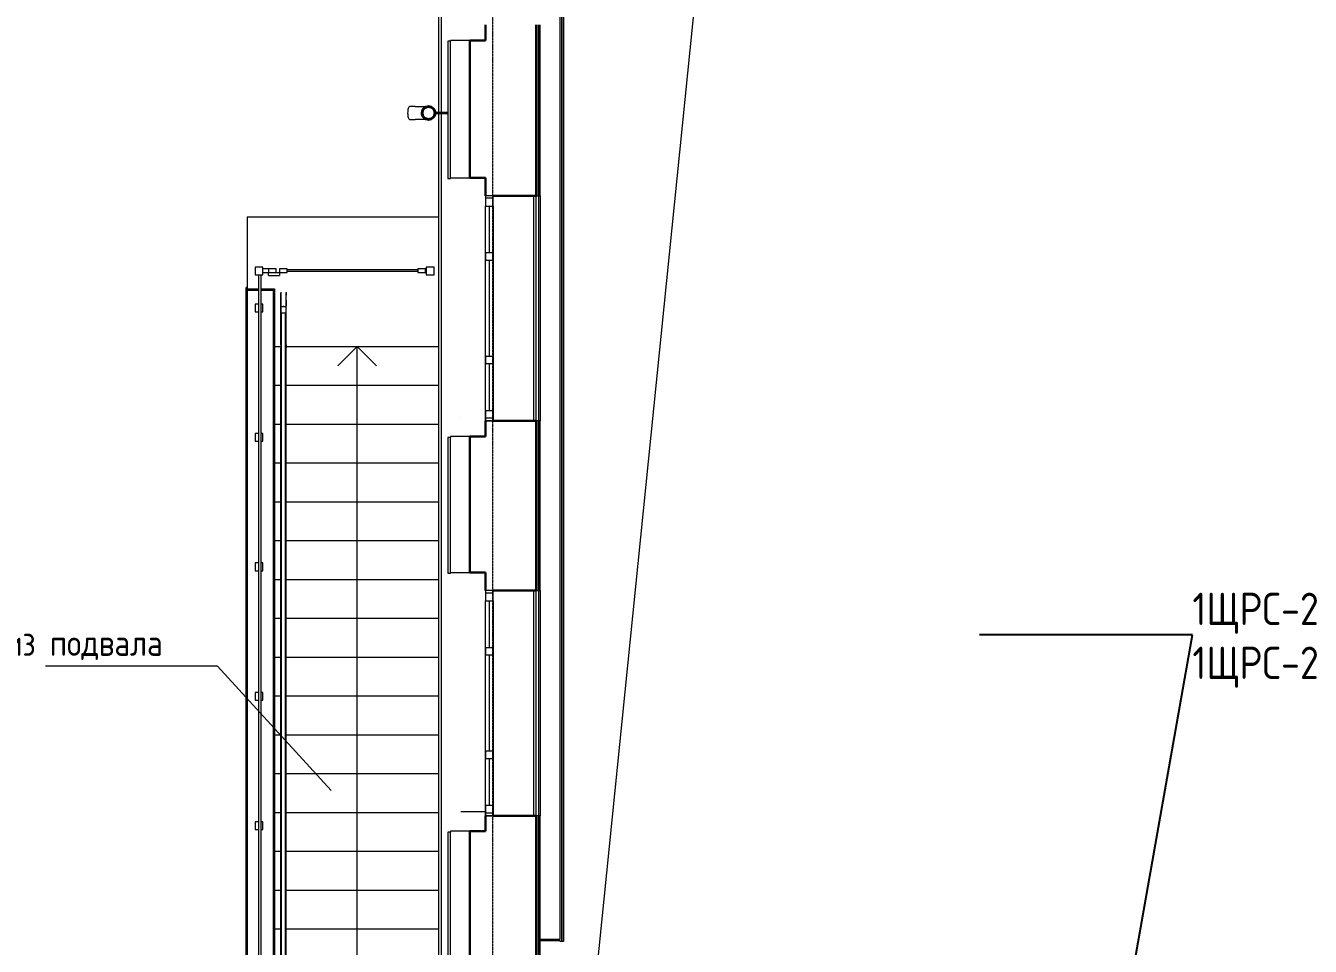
# Model space of a CAD drawing. Header units: millimetres. Extents: x -32 to 417638015, y -35 to 175284279.
# Drawn here: x 416279196 to 416289118, y 175255688 to 175262801 of the extents above; entities that cross this region are included whole.
import ezdxf
from ezdxf import colors
from ezdxf.entities.mleader import LeaderData, LeaderLine
from ezdxf.math import Vec2, Vec3

# ---------------------------------------------------------------- set-up
doc = ezdxf.new("R2010")
doc.units = ezdxf.units.MM
doc.linetypes.add('ADSK_Линия сетки', pattern=[25, 20, -2.5, 0, -2.5])
for name, color, linetype, lineweight in [('_ Окна', 7, 'Continuous', 9), ('Аннотация', 7, 'Continuous', 18), ('Лестницы', 7, 'Continuous', 9), ('Обобщенные модели', 7, 'Continuous', 18), ('Ограждение', 7, 'Continuous', 9), ('Окна', 7, 'Continuous', 9), ('Оси', 253, 'Continuous', 9), ('Перекрытие', 7, 'Continuous', 18), ('Стены внутренние', 7, 'Continuous', 18), ('Стены наружные', 7, 'Continuous', 18), ('Стены несущие', 7, 'Continuous', 30), ('Стены отделка', 7, 'Continuous', 30), ('Стены штриховка', 7, 'Continuous', 9), ('Стрелки вверх', 7, 'Continuous', 18), ('ШТРИХОВКА', 252, 'Continuous', 15)]:
    doc.layers.add(name, color=color, linetype=linetype, lineweight=lineweight)
doc.layers.add('_ЭМ_Надписи', color=7, linetype='Continuous')
doc.layers.add('Линии', color=7, linetype='Continuous', lineweight=9, true_color=0x00a600)
doc.styles.add('GOST Common_6', font='GOST_Common.ttf', dxfattribs={"width": 0.9, "height": 125})
doc.styles.add('ЭОМ', font='isocpeur.ttf', dxfattribs={"width": 0.85, "height": 250})

# ---------------------------------------------------------------- blocks, each defined once
blk = doc.blocks.new('1 этаж')
at = {"layer": 'Обобщенные модели', "lineweight": 9}
h = blk.add_hatch(dxfattribs=at)
h.set_pattern_fill('FP_22', color=8, angle=89.9999999999999, style=0, pattern_type=2)
h.set_pattern_definition([(44.99999999999989, (557.2004304530856, 188.9014381458437), (-106.0660171779819, 106.0660171779823), [])])
h.paths.add_polyline_path([(18120.72347715097, 30566.63804253671), (18140.77192054609, 30576.29286402241), (18154.64587384833, 30593.69025118992), (18159.59743045315, 30615.38443814583), (18154.64587384834, 30637.07862510172), (18140.77192054609, 30654.47601226925), (18120.72347715097, 30664.13083375488), (18098.43815116667, 30664.11482978365), (18078.42294036024, 30654.47601226925), (18064.54898705807, 30637.07862510173), (18059.59743045318, 30615.38443814582), (18065.33522594619, 30592.70433880829), (18078.42294036024, 30576.29286402241), (18098.47138375536, 30566.63804253671)])
at = {"layer": '_ Окна', "color": 8, "lineweight": 18}
for p, q in [((18609.59743045216, 29976.4267533554), (18549.59743045216, 29976.4267533554)), ((18549.59743045216, 29976.4267533554), (18549.59743045216, 29896.4267533554)), ((18609.59743045216, 29896.4267533554), (18609.59743045216, 29976.4267533554)), ((18549.59743045216, 29896.4267533554), (18609.59743045216, 29896.4267533554)), ((18549.59743045216, 29536.4267533554), (18609.59743045216, 29536.4267533554)), ((18549.59743045216, 29476.4267533554), (18549.59743045216, 29536.4267533554)), ((18609.59743045216, 29476.4267533554), (18549.59743045216, 29476.4267533554)), ((18609.59743045216, 29536.4267533554), (18609.59743045216, 29476.4267533554)), ((18549.59743045216, 28736.4267533554), (18609.59743045216, 28736.4267533554)), ((18549.59743045216, 28676.4267533554), (18549.59743045216, 28736.4267533554)), ((18609.59743045216, 28676.4267533554), (18549.59743045216, 28676.4267533554)), ((18609.59743045216, 28736.4267533554), (18609.59743045216, 28676.4267533554)), ((18549.59743045216, 28316.4267533554), (18609.59743045216, 28316.4267533554)), ((18549.59743045215, 28236.4267533554), (18549.59743045216, 28316.4267533554)), ((18609.59743045216, 28316.4267533554), (18609.59743045215, 28236.4267533554)), ((18609.59743045215, 28236.4267533554), (18549.59743045215, 28236.4267533554)), ((18609.59743045213, 26926.4267533554), (18549.59743045213, 26926.4267533554)), ((18549.59743045213, 26926.4267533554), (18549.59743045213, 26846.4267533554)), ((18609.59743045213, 26846.4267533554), (18609.59743045213, 26926.4267533554)), ((18549.59743045213, 26846.4267533554), (18609.59743045213, 26846.4267533554)), ((18549.59743045213, 26486.4267533554), (18609.59743045213, 26486.4267533554)), ((18549.59743045213, 26426.4267533554), (18549.59743045213, 26486.4267533554)), ((18609.59743045213, 26426.4267533554), (18549.59743045213, 26426.4267533554)), ((18609.59743045213, 26486.4267533554), (18609.59743045213, 26426.4267533554)), ((18549.59743045213, 25686.4267533554), (18609.59743045213, 25686.4267533554)), ((18549.59743045213, 25626.4267533554), (18549.59743045213, 25686.4267533554)), ((18609.59743045213, 25626.4267533554), (18549.59743045213, 25626.4267533554)), ((18609.59743045213, 25686.4267533554), (18609.59743045213, 25626.4267533554)), ((18549.59743045213, 25266.4267533554), (18609.59743045213, 25266.4267533554)), ((18549.59743045212, 25186.4267533554), (18549.59743045213, 25266.4267533554)), ((18609.59743045213, 25266.4267533554), (18609.59743045212, 25186.4267533554)), ((18609.59743045212, 25186.4267533554), (18549.59743045212, 25186.4267533554))]:
    blk.add_line(p, q, dxfattribs=at)
at = {"layer": '_ Окна', "color": 8}
for p, q in [((18609.59743045216, 29956.4267533554), (18549.59743045216, 29956.4267533554)), ((18579.59743045217, 29536.4267533554), (18579.59743045218, 29896.4267533554)), ((18579.59743045217, 28736.4267533554), (18579.59743045217, 29476.4267533554)), ((18579.59743045217, 28316.4267533554), (18579.59743045217, 28676.4267533554)), ((18609.59743045215, 28256.4267533554), (18549.59743045215, 28256.4267533554)), ((18609.59743045213, 26906.4267533554), (18549.59743045213, 26906.4267533554)), ((18579.59743045214, 26486.4267533554), (18579.59743045215, 26846.4267533554)), ((18579.59743045214, 25686.4267533554), (18579.59743045214, 26426.4267533554)), ((18579.59743045214, 25266.4267533554), (18579.59743045214, 25626.4267533554)), ((18609.59743045212, 25206.4267533554), (18549.59743045212, 25206.4267533554))]:
    blk.add_line(p, q, dxfattribs=at)
at = {"layer": 'Аннотация', "color": 8, "lineweight": 9}
for p, q in [((16078.50729404716, 26342.17598117579), (15149.49043273367, 26342.17598117579)), ((16478.89479083466, 26342.17598117579), (16078.50729404716, 26342.17598117579)), ((17358.55308101594, 25381.12285782877), (16478.89479083466, 26342.17598117579))]:
    blk.add_line(p, q, dxfattribs=at)
at = {"layer": 'Лестницы', "color": 8}
for p, q in [((16919.59743045311, 28811.42675335542), (16969.97753793825, 28811.42675335542)), ((17009.217322968, 28811.42675335542), (18189.59743045311, 28811.42675335542)), ((16919.59743045311, 28511.42675335543), (16969.59743045311, 28511.42675335543)), ((16919.59743045311, 28511.42675335543), (16969.59743045311, 28511.42675335543)), ((17009.59743045311, 28511.42675335543), (18189.59743045311, 28511.42675335542)), ((17009.59743045311, 28511.42675335543), (18189.59743045311, 28511.42675335542)), ((16919.59743045311, 28211.42675335542), (16969.59743045311, 28211.42675335542)), ((16919.59743045311, 28211.42675335542), (16969.59743045311, 28211.42675335542)), ((17009.59743045311, 28211.42675335542), (18189.59743045311, 28211.42675335542)), ((17009.59743045311, 28211.42675335542), (18189.59743045311, 28211.42675335542)), ((16919.59743045311, 27911.42675335542), (16969.59743045311, 27911.42675335542)), ((16919.59743045311, 27911.42675335542), (16969.59743045311, 27911.42675335542)), ((17009.59743045311, 27911.42675335542), (18189.59743045311, 27911.42675335542)), ((17009.59743045311, 27911.42675335542), (18189.59743045311, 27911.42675335542)), ((16919.59743045311, 27611.42675335543), (16969.59743045311, 27611.42675335543)), ((16919.59743045311, 27611.42675335543), (16969.59743045311, 27611.42675335543)), ((17009.59743045311, 27611.42675335543), (18189.59743045311, 27611.42675335542)), ((17009.59743045311, 27611.42675335543), (18189.59743045311, 27611.42675335542)), ((16919.59743045311, 27311.42675335542), (16969.59743045311, 27311.42675335542)), ((16919.59743045311, 27311.42675335542), (16969.59743045311, 27311.42675335542)), ((17009.59743045311, 27311.42675335542), (18189.59743045311, 27311.42675335542)), ((17009.59743045311, 27311.42675335542), (18189.59743045311, 27311.42675335542)), ((16919.59743045311, 27011.42675335542), (16969.59743045311, 27011.42675335542)), ((16919.59743045311, 27011.42675335542), (16969.59743045311, 27011.42675335542)), ((17009.59743045311, 27011.42675335542), (18189.59743045311, 27011.42675335542)), ((17009.59743045311, 27011.42675335542), (18189.59743045311, 27011.42675335542)), ((16919.59743045311, 26711.42675335543), (16969.59743045311, 26711.42675335543)), ((16919.59743045311, 26711.42675335543), (16969.59743045311, 26711.42675335543)), ((17009.59743045311, 26711.42675335543), (18189.59743045311, 26711.42675335542)), ((17009.59743045311, 26711.42675335543), (18189.59743045311, 26711.42675335542)), ((16919.59743045311, 26411.42675335542), (16969.59743045311, 26411.42675335542)), ((16919.59743045311, 26411.42675335542), (16969.59743045311, 26411.42675335542)), ((17009.59743045311, 26411.42675335542), (18189.59743045311, 26411.42675335542)), ((17009.59743045311, 26411.42675335542), (18189.59743045311, 26411.42675335542)), ((16919.59743045311, 26111.42675335542), (16969.59743045311, 26111.42675335542)), ((16919.59743045311, 26111.42675335542), (16969.59743045311, 26111.42675335542)), ((17009.59743045311, 26111.42675335542), (18189.59743045311, 26111.42675335542)), ((17009.59743045311, 26111.42675335542), (18189.59743045311, 26111.42675335542)), ((16919.59743045311, 25811.42675335542), (16969.59743045311, 25811.42675335542)), ((16919.59743045311, 25811.42675335542), (16969.59743045311, 25811.42675335542)), ((17009.59743045311, 25811.42675335542), (18189.59743045311, 25811.42675335542)), ((17009.59743045311, 25811.42675335542), (18189.59743045311, 25811.42675335542)), ((16919.59743045311, 25511.42675335542), (16969.59743045311, 25511.42675335542)), ((16919.59743045311, 25511.42675335542), (16969.59743045311, 25511.42675335542)), ((17009.59743045311, 25511.42675335542), (18189.59743045311, 25511.42675335542)), ((17009.59743045311, 25511.42675335542), (18189.59743045311, 25511.42675335542)), ((16919.59743045311, 25211.42675335542), (16969.59743045311, 25211.42675335542)), ((16919.59743045311, 25211.42675335542), (16969.59743045311, 25211.42675335542)), ((17009.59743045311, 25211.42675335542), (18189.59743045311, 25211.42675335542)), ((17009.59743045311, 25211.42675335542), (18189.59743045311, 25211.42675335542)), ((16919.59743045311, 24911.42675335543), (16969.59743045311, 24911.42675335543)), ((16919.59743045311, 24911.42675335543), (16969.59743045311, 24911.42675335543)), ((17009.59743045311, 24911.42675335543), (18189.59743045311, 24911.42675335542)), ((17009.59743045311, 24911.42675335543), (18189.59743045311, 24911.42675335542)), ((16919.59743045311, 24611.42675335542), (16969.59743045311, 24611.42675335542)), ((16919.59743045311, 24611.42675335542), (16969.59743045311, 24611.42675335542)), ((17009.59743045311, 24611.42675335542), (18189.59743045311, 24611.42675335542)), ((17009.59743045311, 24611.42675335542), (18189.59743045311, 24611.42675335542)), ((16919.59743045311, 24311.42675335542), (16969.59743045311, 24311.42675335542)), ((16919.59743045311, 24311.42675335542), (16969.59743045311, 24311.42675335542)), ((17009.59743045311, 24311.42675335542), (18189.59743045311, 24311.42675335542)), ((17009.59743045311, 24311.42675335542), (18189.59743045311, 24311.42675335542))]:
    blk.add_line(p, q, dxfattribs=at)
at = {"layer": 'Линии', "color": 8}
blk.add_line((19067.99776633934, 20608.84484450508), (21076.78712641931, 40466.78835131321), dxfattribs=at)
at = {"layer": 'Обобщенные модели', "color": 8}
for p, q in [((18005.94997960941, 30665.38443814583), (17963.44584263834, 30665.38443814583)), ((17963.44584263834, 30565.38443814583), (18005.94997960941, 30565.38443814583)), ((18259.59743045316, 30620.38443814583), (18160.45621308122, 30620.38443814583)), ((18160.45621308122, 30610.38443814583), (18259.59743045316, 30610.38443814583))]:
    blk.add_line(p, q, dxfattribs=at)
at = {"layer": 'Обобщенные модели', "color": 8, "flags": 128}
for points in [[(18005.94997960941, 30665.38443814583), (18011.61772004317, 30665.38443814583), (18017.20223911065, 30665.38443814583), (18022.69460277266, 30665.38443814583), (18028.08602441896, 30665.38443814583), (18033.36787892504, 30665.38443814583), (18038.53171645042, 30665.38443814583), (18043.56927595662, 30665.38443814583), (18048.47249842306, 30665.38443814583), (18053.23353973974, 30665.38443814583), (18057.84478325621, 30665.38443814583), (18062.2988519665, 30665.38443814583), (18066.58862031085, 30665.38443814583), (18070.70722557499, 30665.38443814583), (18074.6480788691, 30665.38443814583), (18078.40487566857, 30665.38443814583), (18081.97160589993, 30665.38443814583), (18085.34256355568, 30665.38443814583), (18088.51235582266, 30665.38443814583), (18091.47591170943, 30665.38443814583), (18094.22849015877, 30665.38443814583), (18096.58056088848, 30665.38443814583)], [(18096.58056088847, 30565.38443814583), (18095.31017993616, 30565.38443814583), (18092.64666887006, 30565.38443814583), (18089.77030740481, 30565.38443814583), (18086.68569710518, 30565.38443814583), (18083.39777268962, 30565.38443814583), (18079.91179413581, 30565.38443814583), (18076.23333826581, 30565.38443814583), (18072.3682898243, 30565.38443814583), (18068.3228320643, 30565.38443814583), (18064.10343685524, 30565.38443814583), (18059.71685432936, 30565.38443814583), (18055.17010208295, 30565.38443814583), (18050.47045394969, 30565.38443814583), (18045.62542836404, 30565.38443814583), (18040.64277633339, 30565.38443814583), (18035.53046903808, 30565.38443814583), (18030.29668507923, 30565.38443814583), (18024.94979739467, 30565.38443814583), (18019.49835986411, 30565.38443814583), (18013.95109362467, 30565.38443814583), (18008.31687311898, 30565.38443814583), (18005.94997960941, 30565.38443814583)]]:
    blk.add_lwpolyline(points, dxfattribs=at)
at = {"layer": 'Обобщенные модели', "color": 8}
for radius, start, end in [(52.00000000000001, 0, 180), (52.00000000000004, 180, 0)]:
    blk.add_arc((18109.59743045315, 30615.3844381458), radius, start, end, dxfattribs=at)
at = {"layer": 'Обобщенные модели', "color": 8, "lineweight": 40}
for radius, start, end in [(49.99999999999998, 0, 180), (49.99999999999996, 180, 0)]:
    blk.add_arc((18109.59743045315, 30615.38443814579), radius, start, end, dxfattribs=at)
at = {"layer": 'Обобщенные модели', "color": 8}
for major_axis, ratio, start_param, end_param in [((-1.473906101991387e-13, -49.99999999999999), 0.3090169943749482, 3.141592653589792, 4.712388980384689), ((-2.251062219228998e-13, -50.00000000000001), 0.3090169943749481, 4.712388980384695, 6.283185307179597)]:
    blk.add_ellipse((17963.44584263832, 30615.3844381458), major_axis=major_axis, ratio=ratio, start_param=start_param, end_param=end_param, dxfattribs=at)
at = {"layer": 'Ограждение', "color": 8}
for p, q in [((16829.59743045313, 29425.07703603009), (16769.59743045313, 29425.07703603009)), ((16769.59743045313, 29425.07703603009), (16769.59743045313, 29365.0770360301)), ((16829.59743045313, 29365.0770360301), (16829.59743045313, 29425.07703603009)), ((16829.59743045313, 29382.61542273721), (16829.59743045313, 29412.61542273721)), ((16872.11498563298, 29412.61542273721), (16829.59743045313, 29412.61542273721)), ((16829.59743045313, 29382.61542273721), (16872.11498563298, 29382.61542273721)), ((16872.11498563298, 29412.61542273721), (16872.11498563298, 29382.61542273721)), ((16932.11498563298, 29412.61542273722), (16872.11498563298, 29412.61542273722)), ((16872.11498563298, 29412.61542273722), (16872.11498563298, 29382.61542273722)), ((16872.11498563315, 29359.44509652756), (16872.11498563315, 29382.61542273721)), ((16872.11498563298, 29382.61542273722), (16932.11498563298, 29382.61542273722)), ((16932.11498563298, 29382.61542273722), (16932.11498563298, 29412.61542273722)), ((16932.11498563298, 29382.73187046512), (16957.11498563315, 29382.73187046512)), ((17017.11498563298, 29412.61542273722), (16957.11498563298, 29412.61542273722)), ((16957.11498563298, 29412.61542273722), (16957.11498563298, 29382.61542273722)), ((16957.11498563315, 29382.61542273722), (16957.11498563315, 29359.44509652756)), ((16957.11498563298, 29382.61542273722), (17017.11498563298, 29382.61542273722)), ((17017.11498563298, 29382.61542273722), (17017.11498563298, 29412.61542273722)), ((17017.11498563298, 29406.14281333446), (18027.11498563299, 29406.14281333446)), ((17017.11498563298, 29390.14281333446), (17017.11498563298, 29406.14281333446)), ((18027.11498563299, 29390.14281333446), (17017.11498563298, 29390.14281333446)), ((18087.11498563298, 29412.61542273721), (18027.11498563299, 29412.61542273721)), ((18027.11498563299, 29412.61542273721), (18027.11498563299, 29382.61542273721)), ((18027.11498563299, 29390.14281333446), (18027.11498563299, 29406.14281333446)), ((18027.11498563299, 29382.61542273721), (18087.11498563298, 29382.61542273721)), ((18087.11498563298, 29382.61542273721), (18087.11498563298, 29412.61542273721)), ((18152.11498563299, 29425.07703603009), (18092.11498563299, 29425.07703603009)), ((18092.11498563299, 29425.07703603009), (18092.11498563299, 29365.07703603008)), ((18152.11498563299, 29365.07703603008), (18152.11498563299, 29425.07703603009)), ((16769.59743045313, 29365.0770360301), (16829.59743045313, 29365.0770360301)), ((16797.99013385652, 21138.80837554271), (16797.99013385651, 29365.0770360301)), ((16797.99013385651, 29365.0770360301), (16813.99013385651, 29365.0770360301)), ((16813.99013385651, 29365.0770360301), (16813.99013385652, 21138.80837554271)), ((16872.11498563315, 29359.44509652756), (16957.11498563315, 29359.44509652756)), ((18092.11498563299, 29365.07703603008), (18152.11498563299, 29365.07703603008)), ((16797.99013385651, 29138.80837554271), (16769.59743045313, 29138.80837554271)), ((16769.59743045313, 29138.80837554271), (16769.59743045313, 29078.80837554271)), ((16769.59743045313, 29078.80837554271), (16797.99013385651, 29078.80837554271)), ((16829.59743045313, 29138.80837554271), (16813.99013385651, 29138.80837554271)), ((16813.99013385651, 29078.80837554271), (16829.59743045313, 29078.80837554271)), ((16829.59743045313, 29078.80837554271), (16829.59743045313, 29138.80837554271)), ((16969.59743045315, 29131.42675335545), (16969.59743045315, 29121.42675335546)), ((16969.59743045313, 29121.42675335543), (16969.59743045313, 29131.42675335542)), ((16969.59743045314, 29121.42675335546), (16969.59743045314, 29071.42675335546)), ((16969.59743045313, 29121.42675335543), (17009.59743045313, 29121.42675335543)), ((16969.59743045313, 28823.43653628897), (16969.59743045313, 29121.42675335543)), ((16991.93392835728, 29121.42675335543), (16987.26093254898, 29121.42675335543)), ((16987.26093254898, 29121.42675335543), (16989.59743045311, 29121.42675335543)), ((16989.59743045311, 29121.42675335543), (16991.93392835724, 29121.42675335543)), ((17009.59743045315, 29121.42675335546), (17009.59743045315, 29131.42675335545)), ((17009.59743045313, 29121.42675335543), (17009.59743045313, 29131.42675335542)), ((17009.59743045314, 29071.42675335546), (17009.59743045314, 29121.42675335546)), ((17009.59743045313, 28823.43653628897), (17009.59743045313, 29121.42675335543)), ((16969.59743045314, 29071.42675335546), (16969.59743045314, 28823.43653628899)), ((16974.59743045313, 29071.42675335542), (17004.59743045313, 29071.42675335542)), ((16974.59743045313, 28811.42675335542), (16974.59743045313, 29071.42675335542)), ((17004.59743045313, 28811.42675335542), (17004.59743045313, 29071.42675335542)), ((17009.59743045314, 28823.43653628899), (17009.59743045314, 29071.42675335546)), ((16969.59743045313, 28823.43653628897), (16969.59743045313, 28800.72716391696)), ((16969.59743045313, 28823.43653628897), (16969.59743045313, 28809.74589459995)), ((16969.59743045314, 28809.81091286579), (16969.59743045313, 23851.21009174271)), ((16969.59743045312, 23842.12634279388), (16969.59743045313, 28800.72716391696)), ((16974.59743045312, 23831.42675335542), (16974.59743045313, 28811.42675335542)), ((17004.59743045312, 23831.42675335542), (17004.59743045313, 28811.42675335542)), ((17009.59743045313, 28823.43653628897), (17009.59743045313, 28800.72716391696)), ((17009.59743045313, 28823.43653628897), (17009.59743045313, 28809.74589459995)), ((17009.59743045313, 23851.21009174271), (17009.59743045314, 28809.81091286579)), ((17009.59743045312, 23842.12634279388), (17009.59743045313, 28800.72716391696)), ((16797.99013385651, 28138.80837554271), (16769.59743045313, 28138.80837554271)), ((16769.59743045313, 28138.80837554271), (16769.59743045313, 28078.80837554271)), ((16829.59743045313, 28138.80837554271), (16813.99013385651, 28138.80837554271)), ((16829.59743045313, 28078.80837554271), (16829.59743045313, 28138.80837554271)), ((16769.59743045313, 28078.80837554271), (16797.99013385651, 28078.80837554271)), ((16813.99013385651, 28078.80837554271), (16829.59743045313, 28078.80837554271)), ((16797.99013385652, 27138.80837554271), (16769.59743045313, 27138.80837554271)), ((16769.59743045313, 27138.80837554271), (16769.59743045313, 27078.80837554271)), ((16829.59743045313, 27138.80837554271), (16813.99013385651, 27138.80837554271)), ((16829.59743045313, 27078.80837554271), (16829.59743045313, 27138.80837554271)), ((16769.59743045313, 27078.80837554271), (16797.99013385652, 27078.80837554271)), ((16813.99013385651, 27078.80837554271), (16829.59743045313, 27078.80837554271)), ((16797.99013385652, 26138.8083755427), (16769.59743045313, 26138.8083755427)), ((16769.59743045313, 26138.8083755427), (16769.59743045313, 26078.80837554271)), ((16829.59743045313, 26138.8083755427), (16813.99013385652, 26138.8083755427)), ((16829.59743045313, 26078.80837554271), (16829.59743045313, 26138.8083755427)), ((16769.59743045313, 26078.80837554271), (16797.99013385652, 26078.80837554271)), ((16813.99013385652, 26078.80837554271), (16829.59743045313, 26078.80837554271)), ((16797.99013385652, 25138.8083755427), (16769.59743045312, 25138.8083755427)), ((16769.59743045312, 25138.8083755427), (16769.59743045312, 25078.80837554271)), ((16829.59743045312, 25138.8083755427), (16813.99013385652, 25138.8083755427)), ((16829.59743045312, 25078.80837554271), (16829.59743045312, 25138.8083755427)), ((16769.59743045312, 25078.80837554271), (16797.99013385652, 25078.80837554271)), ((16813.99013385652, 25078.80837554271), (16829.59743045312, 25078.80837554271))]:
    blk.add_line(p, q, dxfattribs=at)
at = {"layer": 'Ограждение', "color": 8, "flags": 128}
for points in [[(16969.59743045313, 29221.42675335545), (16969.61342831991, 29222.22654003918), (16969.66139632708, 29223.02504723484), (16969.74125773605, 29223.82099750123), (16969.85288478562, 29224.61311748773), (16969.99609889631, 29225.40013997135), (16970.17067095609, 29226.180805884), (16970.37632168691, 29226.95386632674), (16970.61272209148, 29227.71808456778), (16970.87949397957, 29228.47223802095), (16971.17621057307, 29229.21512020162), (16971.50239718873, 29229.94554265677), (16971.85753199754, 29230.66233686628)], [(16969.59743045313, 29221.42675335545), (16969.59743045313, 29221.34676402155), (16969.59743045313, 29221.10692398571), (16969.59743045313, 29220.70761694084), (16969.59743045313, 29220.14948169301), (16969.59743045313, 29219.43341113958), (16969.59743045313, 29218.56055084065), (16969.59743045313, 29217.53229718653), (16969.59743045313, 29216.35029516369), (16969.59743045313, 29215.01643572324), (16969.59743045313, 29213.53285275574), (16969.59743045313, 29211.90191967745), (16969.59743045313, 29210.12624563338), (16969.59743045313, 29208.20867132322), (16969.59743045313, 29206.15226445679), (16969.59743045313, 29203.96031484642), (16969.59743045313, 29201.63632914388), (16969.59743045313, 29199.18402523054), (16969.59743045313, 29196.60732626954), (16969.59743045313, 29193.91035442954), (16969.59743045313, 29191.09742429017), (16969.59743045313, 29188.17303593958), (16969.59743045313, 29185.14186777531), (16969.59743045313, 29182.0087690198), (16969.59743045313, 29178.7787519627), (16969.59743045313, 29175.45698394226), (16969.59743045313, 29172.04877907873), (16969.59743045313, 29168.55958977282), (16969.59743045313, 29164.99499798313), (16969.59743045313, 29161.36070629608), (16969.59743045313, 29157.66252880312), (16969.59743045313, 29153.90638179933), (16969.59743045313, 29150.09827431864), (16969.59743045313, 29146.24429852069), (16969.59743045313, 29142.35061994459), (16969.59743045313, 29138.42346764548), (16969.59743045313, 29134.46912422927), (16969.59743045313, 29130.49391580188), (16969.59743045313, 29126.50420184881), (16969.59743045313, 29122.50636506128), (16969.59743045313, 29121.42675335545)], [(16969.59743045313, 29121.42675335546), (16969.59743045313, 29125.42568677412), (16969.59743045313, 29129.41822275237), (16969.59743045313, 29133.39797408435), (16969.59743045313, 29137.35857401687), (16969.59743045313, 29141.29368643495), (16969.59743045313, 29145.19701599817), (16969.59743045313, 29149.06231821187), (16969.59743045313, 29152.88340941706), (16969.59743045313, 29156.65417668296), (16969.59743045313, 29160.36858758632), (16969.59743045313, 29164.02069986205), (16969.59743045313, 29167.6046709096), (16969.59743045313, 29171.11476713982), (16969.59743045313, 29174.54537314754), (16969.59743045313, 29177.89100069496), (16969.59743045313, 29181.14629749169), (16969.59743045313, 29184.3060557573), (16969.59743045313, 29187.3652205526), (16969.59743045313, 29190.31889786651), (16969.59743045313, 29193.1623624454), (16969.59743045313, 29195.89106535254), (16969.59743045313, 29198.50064124535), (16969.59743045313, 29200.98691535909), (16969.59743045313, 29203.34591018555), (16969.59743045313, 29205.57385183624), (16969.59743045313, 29207.66717607979), (16969.59743045313, 29209.62253404395), (16969.59743045313, 29211.4367975731), (16969.59743045313, 29213.10706423263), (16969.59743045313, 29214.63066195217), (16969.59743045313, 29216.0051533004), (16969.59743045313, 29217.22833938438), (16969.59743045313, 29218.29826336728), (16969.59743045313, 29219.21321359898), (16969.59743045313, 29219.9717263543), (16969.59743045313, 29220.57258817462), (16969.59743045313, 29221.01483780921), (16969.59743045313, 29221.29776775301), (16969.59743045313, 29221.42092537845), (16969.59743045313, 29221.42675335545)], [(17007.59943929666, 29230.14040228099), (17007.93349262856, 29229.41354394358), (17008.23821217247, 29228.67390844498), (17008.51311044212, 29227.92267904423), (17008.75774765891, 29227.16105754809)], [(17009.3064250529, 29224.82609621346), (17009.42659741696, 29224.03522753021), (17009.51504734388, 29223.24018584474), (17009.57163333264, 29222.44224305413), (17009.59626485773, 29221.64267569662), (17009.59743045313, 29221.42675335545)], [(17009.59743045313, 29121.42675335545), (17009.59743045313, 29125.42568677412), (17009.59743045313, 29129.41822275237), (17009.59743045313, 29133.39797408435), (17009.59743045313, 29137.35857401687), (17009.59743045313, 29141.29368643495), (17009.59743045313, 29145.19701599817), (17009.59743045313, 29149.06231821187), (17009.59743045313, 29152.88340941706), (17009.59743045313, 29156.65417668296), (17009.59743045313, 29160.36858758632), (17009.59743045313, 29164.02069986205), (17009.59743045313, 29167.6046709096), (17009.59743045313, 29171.11476713983), (17009.59743045313, 29174.54537314754), (17009.59743045313, 29177.89100069496), (17009.59743045313, 29181.14629749169), (17009.59743045313, 29184.3060557573), (17009.59743045313, 29187.3652205526), (17009.59743045313, 29190.31889786651), (17009.59743045313, 29193.1623624454), (17009.59743045313, 29195.89106535254), (17009.59743045313, 29198.50064124535), (17009.59743045313, 29200.98691535909), (17009.59743045313, 29203.34591018555), (17009.59743045313, 29205.57385183624), (17009.59743045313, 29207.66717607979), (17009.59743045313, 29209.62253404395), (17009.59743045313, 29211.4367975731), (17009.59743045313, 29213.10706423263), (17009.59743045313, 29214.63066195217), (17009.59743045313, 29216.0051533004), (17009.59743045313, 29217.22833938438), (17009.59743045313, 29218.29826336728), (17009.59743045313, 29219.21321359898), (17009.59743045313, 29219.9717263543), (17009.59743045313, 29220.57258817462), (17009.59743045313, 29221.01483780921), (17009.59743045313, 29221.29776775301), (17009.59743045313, 29221.42092537845), (17009.59743045313, 29221.42675335545)], [(17009.59743045313, 29221.42675335545), (17009.59743045313, 29221.34676402155), (17009.59743045313, 29221.10692398571), (17009.59743045313, 29220.70761694084), (17009.59743045313, 29220.14948169301), (17009.59743045313, 29219.43341113958), (17009.59743045313, 29218.56055084065), (17009.59743045313, 29217.53229718653), (17009.59743045313, 29216.35029516369), (17009.59743045313, 29215.01643572324), (17009.59743045313, 29213.53285275574), (17009.59743045313, 29211.90191967745), (17009.59743045313, 29210.12624563338), (17009.59743045313, 29208.91378338074)], [(17009.59743045313, 29170.04209982602), (17009.59743045313, 29168.55958977282), (17009.59743045313, 29164.99499798313), (17009.59743045313, 29161.36070629608), (17009.59743045313, 29157.66252880312), (17009.59743045313, 29153.90638179933), (17009.59743045313, 29150.09827431864), (17009.59743045313, 29146.24429852069), (17009.59743045313, 29142.35061994459), (17009.59743045313, 29138.42346764548), (17009.59743045313, 29134.46912422927), (17009.59743045313, 29130.49391580188), (17009.59743045313, 29126.50420184881), (17009.59743045313, 29122.50636506128)], [(16969.59743045314, 28823.43653628899), (16969.59743045314, 28822.2368562634), (16969.59743045314, 28821.03909546992), (16969.59743045314, 28819.84517007033), (16969.59743045314, 28818.65699009057), (16969.59743045314, 28817.47645636514), (16969.59743045314, 28816.30545749618), (16969.59743045314, 28815.14586683207), (16969.59743045314, 28813.99953947051), (16969.59743045314, 28812.86830929074), (16969.59743045314, 28811.75398601973), (16969.59743045314, 28810.65835233702), (16969.59743045314, 28809.81091286579)], [(16969.59743045315, 28823.43653628899), (16969.59743045315, 28822.2368562634), (16969.59743045315, 28821.03909546993), (16969.59743045315, 28819.84517007033), (16969.59743045315, 28818.65699009057), (16969.59743045315, 28817.47645636514), (16969.59743045315, 28816.30545749619)], [(16969.59743045315, 28813.99953947052), (16969.59743045315, 28812.86830929074), (16969.59743045315, 28811.75398601974), (16969.59743045315, 28810.65835233702), (16969.59743045315, 28809.81091286579)], [(17009.59743045314, 28809.81091286579), (17009.59743045314, 28810.89061422033), (17009.59743045314, 28811.99038637386), (17009.59743045314, 28813.10846992553), (17009.59743045314, 28814.24307618019), (17009.59743045314, 28815.39239000985), (17009.59743045314, 28816.55457275757), (17009.59743045314, 28817.72776517886), (17009.59743045314, 28818.91009041612), (17009.59743045314, 28820.09965700119), (17009.59743045314, 28821.29456188129), (17009.59743045314, 28822.49289346351), (17009.59743045314, 28823.43653628899)], [(17009.59743045315, 28816.55457275757), (17009.59743045315, 28817.72776517886), (17009.59743045315, 28818.91009041612), (17009.59743045315, 28820.09965700119), (17009.59743045315, 28821.29456188129), (17009.59743045315, 28822.49289346351), (17009.59743045315, 28823.43653628899)], [(17009.59743045315, 28809.81091286579), (17009.59743045315, 28810.89061422033), (17009.59743045315, 28811.99038637386), (17009.59743045315, 28813.10846992554), (17009.59743045315, 28814.24307618019)]]:
    blk.add_lwpolyline(points, dxfattribs=at)
at = {"layer": 'Окна', "color": 8}
for p, q in [((18549.59743045216, 29976.4267533554), (18549.59743045216, 29896.4267533554)), ((18609.59743045216, 29976.4267533554), (18549.59743045216, 29976.4267533554)), ((18609.59743045216, 29896.4267533554), (18609.59743045216, 29976.4267533554)), ((18549.59743045216, 29536.4267533554), (18549.59743045216, 29896.4267533554)), ((18609.59743045225, 29896.4267533554), (18609.59743045225, 29536.4267533554)), ((18549.59743045216, 29536.4267533554), (18549.59743045216, 29476.4267533554)), ((18549.59743045216, 28736.4267533554), (18549.59743045216, 29476.4267533554)), ((18609.59743045216, 29476.4267533554), (18609.59743045216, 29536.4267533554)), ((18609.59743045225, 29476.4267533554), (18609.59743045225, 28736.4267533554)), ((18549.59743045216, 28736.4267533554), (18549.59743045216, 28676.4267533554)), ((18549.59743045216, 28316.4267533554), (18549.59743045216, 28676.4267533554)), ((18609.59743045216, 28676.4267533554), (18609.59743045216, 28736.4267533554)), ((18609.59743045225, 28676.4267533554), (18609.59743045225, 28316.4267533554)), ((18549.59743045216, 28316.4267533554), (18549.59743045215, 28236.4267533554)), ((18609.59743045215, 28236.4267533554), (18609.59743045216, 28316.4267533554)), ((18549.59743045215, 28236.4267533554), (18609.59743045215, 28236.4267533554)), ((18549.59743045213, 26926.4267533554), (18549.59743045213, 26846.4267533554)), ((18609.59743045213, 26926.4267533554), (18549.59743045213, 26926.4267533554)), ((18609.59743045213, 26846.4267533554), (18609.59743045213, 26926.4267533554)), ((18549.59743045213, 26486.4267533554), (18549.59743045213, 26846.4267533554)), ((18609.59743045222, 26846.4267533554), (18609.59743045222, 26486.4267533554)), ((18549.59743045213, 26486.4267533554), (18549.59743045213, 26426.4267533554)), ((18549.59743045213, 25686.4267533554), (18549.59743045213, 26426.4267533554)), ((18609.59743045213, 26426.4267533554), (18609.59743045213, 26486.4267533554)), ((18609.59743045222, 26426.4267533554), (18609.59743045222, 25686.4267533554)), ((18549.59743045213, 25686.4267533554), (18549.59743045213, 25626.4267533554)), ((18549.59743045213, 25266.4267533554), (18549.59743045213, 25626.4267533554)), ((18609.59743045213, 25626.4267533554), (18609.59743045213, 25686.4267533554)), ((18609.59743045222, 25626.4267533554), (18609.59743045222, 25266.4267533554)), ((18549.59743045213, 25266.4267533554), (18549.59743045212, 25186.4267533554)), ((18609.59743045212, 25186.4267533554), (18609.59743045213, 25266.4267533554)), ((18549.59743045212, 25186.4267533554), (18609.59743045212, 25186.4267533554))]:
    blk.add_line(p, q, dxfattribs=at)
at = {"layer": 'Оси', "color": 8, "linetype": 'ADSK_Линия сетки'}
blk.add_line((18606.7659264767, -4162.595295516319), (18606.76592647678, 44411.90026894398), dxfattribs=at)
at = {"layer": 'Перекрытие', "color": 8}
for p, q in [((18919.59743045311, 29976.42675335543), (18919.59743045311, 28236.4267533554)), ((18189.59743045311, 29811.4267533554), (16709.59743045311, 29811.42675335541)), ((16709.59743045311, 29811.42675335541), (16709.59743045311, 29266.4267533554)), ((16919.59743045311, 28811.42675335433), (16969.97753793834, 28811.42675335433)), ((17009.21732296792, 28811.42675335433), (18189.59743045311, 28811.42675335431)), ((18919.59743045311, 26926.4267533554), (18919.59743045311, 25186.4267533554))]:
    blk.add_line(p, q, dxfattribs=at)
at = {"layer": 'Стены внутренние', "color": 8}
for p, q in [((19126.67012905722, 24232.21979350088), (19126.67012905725, 42800.21979350089)), ((19138.67012905725, 42800.21979350089), (19138.67012905722, 24215.21979350088)), ((19139.59743045311, 24215.21979350088), (19139.59743045314, 42826.07645509928)), ((19151.59743045314, 42826.07645509928), (19151.59743045311, 24215.21979350088)), ((18939.59743045311, 28236.4267533554), (18939.59743045314, 29976.4267533554)), ((18959.59743045314, 29976.4267533554), (18959.59743045311, 28236.4267533554)), ((16709.59743045311, 29246.4267533554), (16797.99013385651, 29246.4267533554)), ((16813.99013385651, 29246.4267533554), (16909.59743045311, 29246.4267533554)), ((16909.59743045311, 29246.4267533554), (16909.59743045311, 20971.42675335541)), ((18359.59743045311, 28265.75584980271), (18359.59743045311, 28266.4267533554)), ((18919.59743045311, 28236.4267533554), (18919.59743045311, 28235.75584980272)), ((18939.59743045311, 25186.4267533554), (18939.59743045311, 26926.4267533554)), ((18959.59743045311, 26926.4267533554), (18959.59743045311, 25186.4267533554)), ((18549.59743045215, 25216.4267533554), (18359.59743045311, 25216.4267533554)), ((18359.59743045311, 25215.81206359583), (18359.59743045311, 25216.4267533554)), ((18549.59743045215, 25215.81206359583), (18359.59743045311, 25215.81206359583)), ((18919.59743045311, 25186.4267533554), (18919.59743045311, 25185.81206359583)), ((18971.59743045314, 24232.21979350088), (19126.67012905722, 24232.21979350088)), ((19126.67012905722, 24220.21979350088), (18971.59743045314, 24220.21979350088)), ((19126.67012905722, 24215.21979350088), (19126.67012905722, 24220.21979350088)), ((19138.67012905722, 24215.21979350088), (19126.67012905722, 24215.21979350088)), ((19151.59743045311, 24215.21979350088), (19139.59743045311, 24215.21979350088))]:
    blk.add_line(p, q, dxfattribs=at)
at = {"layer": 'Стены наружные', "color": 8}
for p, q in [((18189.59743045314, 30620.10703111028), (18189.59743045317, 43232.71058291425)), ((18209.59743045311, 30620.03567366562), (18209.59743045314, 43232.78194035891)), ((18189.59743045311, 20971.42675335541), (18189.59743045314, 30610.66184518132)), ((18209.59743045311, 20971.42675335539), (18209.59743045311, 30610.73320262596)), ((18971.59743045314, 29976.4267533554), (18971.59743045314, 28236.4267533554)), ((16699.59743045311, 20971.42675335541), (16699.59743045308, 29266.4267533554)), ((16709.59743045308, 29266.4267533554), (16699.59743045308, 29266.4267533554)), ((16709.59743045308, 29266.4267533554), (16709.59743045311, 20971.42675335541)), ((16709.59743045311, 29256.42675335542), (16797.99013385651, 29256.42675335542)), ((16813.99013385651, 29256.42675335542), (16919.59743045311, 29256.42675335542)), ((16909.59743045311, 29246.4267533554), (16919.59743045311, 29246.4267533554)), ((16919.59743045311, 29256.42675335542), (16919.59743045311, 20971.42675335541)), ((18971.59743045311, 26926.4267533554), (18971.59743045311, 25186.4267533554))]:
    blk.add_line(p, q, dxfattribs=at)
at = {"layer": 'Стены несущие', "color": 8}
for p, q in [((18549.59743045314, 31295.8974382373), (18549.59743045314, 31175.55345068653)), ((18939.59743045314, 31296.42675335541), (18939.59743045314, 29976.42675335543)), ((18549.59743045314, 31175.55345068653), (18429.59743045317, 31175.55345068653)), ((18429.59743045317, 31175.55345068653), (18429.59743045317, 30115.38443814583)), ((18429.59743045317, 30115.38443814583), (18549.59743045314, 30115.38443814583)), ((18549.59743045314, 30115.38443814583), (18549.59743045314, 29976.42675335543)), ((18609.59743045215, 29976.42675335543), (18939.59743045314, 29976.42675335543)), ((18549.59743045215, 28236.42675335542), (18549.59743045215, 28235.7558498027)), ((18549.59743045314, 28235.7558498027), (18549.59743045314, 28115.3844381458)), ((18939.59743045314, 28236.42675335542), (18609.59743045215, 28236.42675335542)), ((18939.59743045314, 28236.42675335542), (18939.59743045314, 26926.4267533554)), ((18549.59743045314, 28115.3844381458), (18429.59743045317, 28115.3844381458)), ((18429.59743045317, 28115.3844381458), (18429.59743045317, 27065.5319601496)), ((18429.59743045317, 27065.5319601496), (18549.59743045314, 27065.5319601496)), ((18549.59743045314, 27065.5319601496), (18549.59743045314, 26926.4267533554)), ((18609.59743045215, 26926.4267533554), (18939.59743045314, 26926.4267533554)), ((18549.59743045215, 25186.42675335538), (18549.59743045215, 25185.81206359581)), ((18549.59743045314, 25185.81206359581), (18549.59743045314, 25065.53196014957)), ((18939.59743045314, 25186.42675335538), (18609.59743045212, 25186.42675335538)), ((18939.59743045314, 25186.42675335538), (18939.59743045314, 23901.4672129878)), ((18549.59743045314, 25065.53196014957), (18429.59743045308, 25065.53196014957)), ((18429.59743045308, 25065.53196014957), (18429.59743045308, 24040.46721298781))]:
    blk.add_line(p, q, dxfattribs=at)
at = {"layer": 'Стены отделка', "color": 8, "lineweight": 9}
for p, q in [((18959.59743045314, 29976.42675335543), (18959.59743045314, 31296.42675335541)), ((18971.59743045314, 29976.42675335543), (18971.59743045314, 31296.42675335541)), ((18279.59743045317, 31169.61058086976), (18259.59743045317, 31169.61058086976)), ((18259.59743045317, 31169.61058086976), (18259.59743045308, 30109.46899243515)), ((18429.59743045317, 31175.55345068653), (18279.59743045317, 31175.55345068653)), ((18279.59743045317, 31175.55345068653), (18279.59743045308, 31169.61058086973)), ((18259.59743045308, 30109.46899243515), (18279.59743045317, 30109.46899243515)), ((18279.59743045317, 30109.46899243515), (18279.59743045317, 30115.38443814583)), ((18279.59743045317, 30115.38443814583), (18429.59743045317, 30115.38443814583)), ((18939.59743045314, 29976.42675335543), (18971.59743045314, 29976.42675335543)), ((18939.59743045314, 28236.42675335542), (18939.59743045314, 28236.42675335542)), ((18971.59743045314, 28236.42675335542), (18939.59743045314, 28236.42675335542)), ((18959.59743045314, 26926.4267533554), (18959.59743045314, 28236.42675335542)), ((18971.59743045314, 26926.4267533554), (18971.59743045314, 28236.42675335542)), ((18279.59743045308, 28109.4689924352), (18259.59743045308, 28109.4689924352)), ((18259.59743045308, 28109.4689924352), (18259.59743045308, 27059.52520622826)), ((18429.59743045317, 28115.3844381458), (18279.59743045317, 28115.3844381458)), ((18279.59743045317, 28115.3844381458), (18279.59743045317, 28109.4689924352)), ((18259.59743045308, 27059.52520622826), (18279.59743045308, 27059.52520622826)), ((18279.59743045308, 27059.52520622826), (18279.59743045308, 27065.5319601496)), ((18279.59743045308, 27065.5319601496), (18429.59743045317, 27065.5319601496)), ((18939.59743045314, 26926.4267533554), (18971.59743045314, 26926.4267533554)), ((18939.59743045314, 25186.42675335538), (18939.59743045314, 25186.42675335538)), ((18971.59743045314, 25186.42675335538), (18939.59743045314, 25186.42675335538)), ((18959.59743045314, 23901.4672129878), (18959.59743045314, 25186.42675335538)), ((18971.59743045314, 23901.4672129878), (18971.59743045314, 25186.42675335538)), ((18279.59743045308, 25059.52520622831), (18259.59743045308, 25059.52520622831)), ((18259.59743045308, 25059.52520622831), (18259.59743045308, 24034.36408337879)), ((18429.59743045308, 25065.53196014957), (18279.59743045308, 25065.53196014957)), ((18279.59743045308, 25065.53196014957), (18279.59743045308, 25059.52520622831))]:
    blk.add_line(p, q, dxfattribs=at)
at = {"layer": 'Стены штриховка', "color": 8}
for p, q in [((18969.59743045311, 29976.42675335543), (18969.59743045311, 31296.42675335541)), ((18279.59743045317, 30115.38443814583), (18279.59743045317, 31169.61058086976)), ((18969.59743045311, 26926.4267533554), (18969.59743045311, 28236.42675335542)), ((18279.59743045308, 27065.5319601496), (18279.59743045308, 28109.4689924352)), ((18969.59743045311, 23901.4672129878), (18969.59743045311, 25186.42675335538)), ((18279.59743045308, 24040.46721298781), (18279.59743045308, 25059.52520622831))]:
    blk.add_line(p, q, dxfattribs=at)
at = {"layer": 'Стрелки вверх', "color": 8}
for p, q in [((17558.17237922692, 28811.42675335542), (17408.17237922692, 28661.42675335542)), ((17558.17237922692, 28511.42675335542), (17558.17237922692, 28811.42675335542)), ((17558.17237922692, 28811.42675335542), (17708.17237922692, 28661.42675335542)), ((17558.17237922692, 28211.42675335542), (17558.17237922692, 28511.42675335542)), ((17558.17237922692, 27911.42675335542), (17558.17237922692, 28211.42675335542)), ((17558.17237922692, 27611.42675335542), (17558.17237922692, 27911.42675335542)), ((17558.17237922692, 27311.42675335542), (17558.17237922692, 27611.42675335542)), ((17558.17237922692, 27011.42675335542), (17558.17237922692, 27311.42675335542)), ((17558.17237922692, 26711.42675335542), (17558.17237922692, 27011.42675335542)), ((17558.17237922692, 26411.42675335542), (17558.17237922692, 26711.42675335542)), ((17558.17237922692, 26111.42675335542), (17558.17237922692, 26411.42675335542)), ((17558.17237922692, 25811.42675335542), (17558.17237922692, 26111.42675335542)), ((17558.17237922692, 25511.42675335542), (17558.17237922692, 25811.42675335542)), ((17558.17237922692, 25211.42675335542), (17558.17237922692, 25511.42675335542)), ((17558.17237922692, 24911.42675335542), (17558.17237922692, 25211.42675335542)), ((17558.17237922692, 24611.42675335542), (17558.17237922692, 24911.42675335542)), ((17558.17237922692, 24311.42675335542), (17558.17237922692, 24611.42675335542)), ((17558.17237922692, 24011.42675335542), (17558.17237922692, 24311.42675335542))]:
    blk.add_line(p, q, dxfattribs=at)
at = {"layer": 'Аннотация', "color": 8, "style": 'GOST Common_6', "width": 0.9}
blk.add_text('Выход из подвала', height=200, dxfattribs=at).set_placement((14059.92793273364, 26421.23198865342))

msp = doc.modelspace()

# ---------------------------------------------------------------- block references
at = {"layer": 'ШТРИХОВКА'}
msp.add_blockref('1 этаж', (416264198.1010904, 175231510.6631508), dxfattribs=at)

# ---------------------------------------------------------------- leaders
at = {"layer": '_ЭМ_Надписи', "color": 7, "ltscale": 5}
ml = msp.add_multileader_mtext('Standard', dxfattribs=at)
ml.set_content('{\\fGOST Common|b0|i0|c204|p34;\\W0.9;\\C256;1ЩРС-2\\fISOCPEUR|b0|i0|c204|p34;\\W0.85; Гр.1\\P\\fGOST Common|b0|i0|c204|p34;\\W0.9;1ЩРС-2\\fISOCPEUR|b0|i0|c204|p34;\\W0.85; Гр.2}', color=1, style='ЭОМ')
ml.set_leader_properties()
ml.build(insert=Vec2(0, 0))
ml.multileader.update_dxf_attribs({"text_left_attachment_type": 6, "text_right_attachment_type": 6, "dogleg_length": 0, "arrow_head_size": 200})
ctx = ml.context
ctx.base_point, ctx.char_height, ctx.arrow_head_size, ctx.landing_gap_size, ctx.plane_origin = Vec3(416288207.9169582, 175258094.8335561, -64.26463315267222), 250, 200, 0, Vec3(416260590.9840314, 175267836.8390679, -64.26463315267222)
ctx.left_attachment, ctx.right_attachment = 6, 6
notes = []
notes.append((ctx, [(0, (1, 1, 0), (416288207.9169582, 175258094.8335561, -64.26463315267222), (1, 0), 0, [(0, [(416287148.6469999, 175252104.0731736, -64.26463315267222)], 0, [])])]))
ctx.mtext.insert, ctx.mtext.width, ctx.mtext.defined_height, ctx.mtext.flow_direction = Vec3(416288207.9169582, 175258419.8335561, -64.26463315267222), 1629.2555459595, 2318.499199407383, 5
for ctx, leaders in notes:
    for number, flags, end, landing, length, lines in leaders:
        leader = LeaderData()
        leader.index, (leader.has_last_leader_line, leader.has_dogleg_vector, leader.attachment_direction) = number, flags
        leader.last_leader_point, leader.dogleg_vector, leader.dogleg_length = Vec3(end), Vec3(landing), length
        for number, points, colour, breaks in lines:
            line = LeaderLine()
            line.index, line.vertices, line.color, line.breaks = number, Vec3.list(points), colors.encode_raw_color(colour), breaks
            leader.lines.append(line)
        ctx.leaders.append(leader)

doc.saveas('drawing.dxf')
